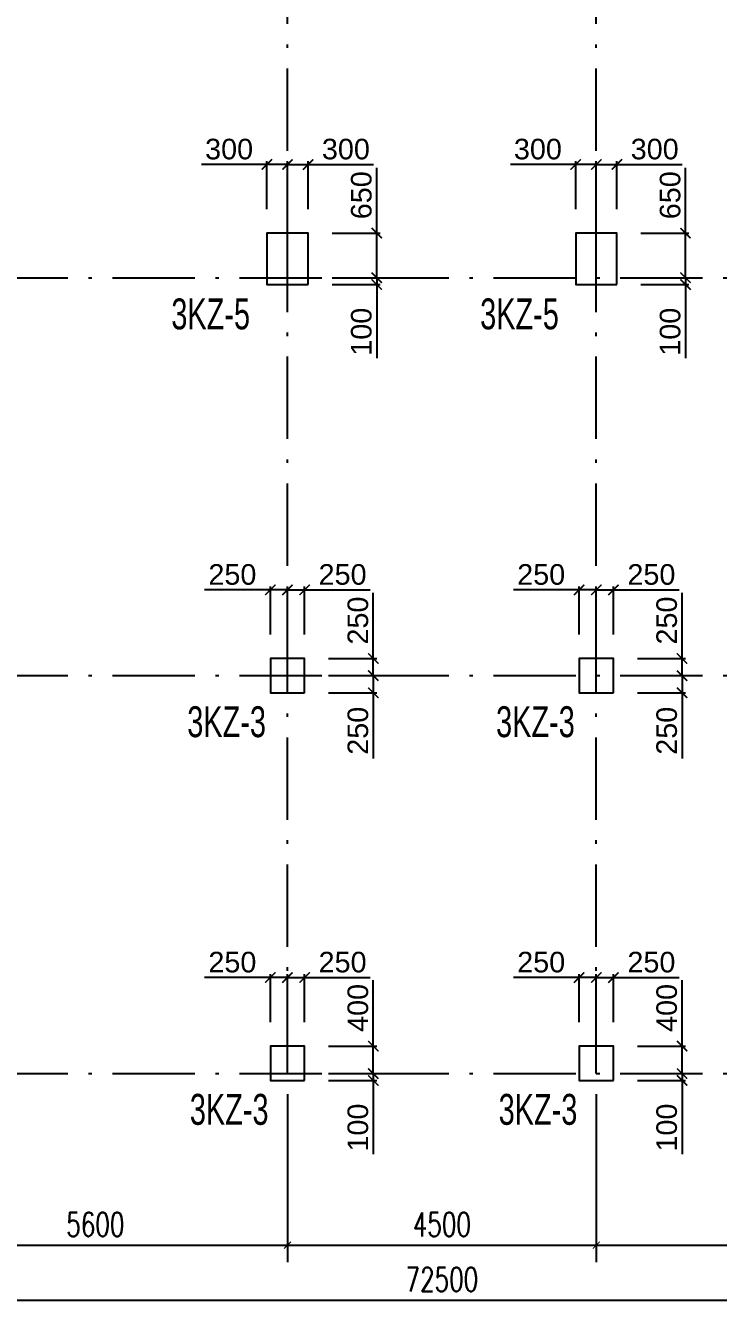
# Model space of a CAD drawing. Header units: millimetres. Extents: x -3831 to 465700, y 39900 to 106100.
# Drawn here: x 130187 to 140276, y 56450 to 75271 of the extents above; entities that cross this region are included whole.
import ezdxf

# ---------------------------------------------------------------- set-up
doc = ezdxf.new("R2010")
doc.units = ezdxf.units.MM
doc.linetypes.add('线型2', pattern=[1850, 1200, -300, 50, -300])
for name, color, linetype in [('AXIS', 3, 'Continuous'), ('column_dim', 90, 'Continuous'), ('DOTE', 10, '线型2')]:
    doc.layers.add(name, color=color, linetype=linetype)
doc.layers.add('S_Cl', color=2, linetype='Continuous', lineweight=25)
doc.layers.add('S_ColumFocus', color=2, linetype='Continuous', lineweight=9)
doc.styles.add('_TCH_DIM_T3', font='SIMPLEX', dxfattribs={"width": 0.705882, "bigfont": 'GBCBIG'})
doc.styles.get("Standard").update_dxf_attribs({"font": 'arial.ttf'})
doc.styles.add('xxxx', font='RIF.ttf')
doc.dimstyles.new('_TCH_ARCH&&100', dxfattribs={"dimtxt": 297.5, "dimasz": 100, "dimexe": 250, "dimexo": 300, "dimgap": 126.25, "dimtad": 1, "dimdec": 0, "dimzin": 0, "dimdsep": 46, "dimtxsty": '_TCH_DIM_T3', "dimblk": 'ARCHTICK', "dimcen": 0.09, "dimclrt": 7, "dimazin": 2, "dimtfac": 1, "dimtdec": 0, "dimtix": 1, "dimtmove": 2, "dimatfit": 3, "dimfxl": 100, "dimtolj": 1, "dimtzin": 0, "dimarcsym": 0})
doc.dimstyles.new('ISO-25', dxfattribs={"dimtxt": 2.5, "dimasz": 2.5, "dimexe": 1.25, "dimexo": 0.625, "dimtad": 1, "dimtxsty": 'Standard', "dimcen": 2.5, "dimadec": 0, "dimazin": 0, "dimtfac": 1, "dimtmove": 0, "dimatfit": 3, "dimfxl": 1, "dimarcsym": 0})

# ---------------------------------------------------------------- blocks, each defined once
blk = doc.blocks.new('_ArchTick')
at = {"color": 0, "linetype": 'ByBlock', "const_width": 0.15}
blk.add_lwpolyline([(-0.5, -0.5), (0.5, 0.5)], dxfattribs=at)
blk = doc.blocks.new('*D1826')
at = {"layer": 'column_dim', "color": 0, "lineweight": -2, "transparency": 16777216}
for p, q in [((138500, 72600), (138500, 73300)), ((138500, 73250), (138800, 73250)), ((138800, 72600), (138800, 73300)), ((138800, 73250), (139752, 73250))]:
    blk.add_line(p, q, dxfattribs=at)
at = {"layer": 'Defpoints', "color": 0, "transparency": 16777216}
for p in [(138500, 73250), (138500, 72250), (138800, 72250)]:
    blk.add_point(p, dxfattribs=at)
at = {"layer": 'column_dim', "color": 0, "lineweight": -2, "transparency": 16777216, "xscale": 150, "yscale": 150, "zscale": 150, "rotation": 180}
blk.add_blockref('_ArchTick', (138500, 73250), dxfattribs=at)
at = {"layer": 'column_dim', "color": 0, "lineweight": -2, "transparency": 16777216, "xscale": 150, "yscale": 150, "zscale": 150}
blk.add_blockref('_ArchTick', (138800, 73250), dxfattribs=at)
at = {"layer": 'column_dim', "color": 7, "transparency": 16777216, "insert": (139351, 73473), "char_height": 300, "attachment_point": 5}
blk.add_mtext('300', dxfattribs=at)
blk = doc.blocks.new('*D1827')
at = {"layer": 'column_dim', "color": 0, "lineweight": -2, "transparency": 16777216}
for p, q in [((138200, 73250), (137248, 73250)), ((138200, 72600), (138200, 73300)), ((138500, 73250), (138200, 73250)), ((138500, 72600), (138500, 73300))]:
    blk.add_line(p, q, dxfattribs=at)
at = {"layer": 'Defpoints', "color": 0, "transparency": 16777216}
for p in [(138500, 73250), (138200, 72250), (138500, 72250)]:
    blk.add_point(p, dxfattribs=at)
at = {"layer": 'column_dim', "color": 0, "lineweight": -2, "transparency": 16777216, "xscale": 150, "yscale": 150, "zscale": 150, "rotation": 180}
blk.add_blockref('_ArchTick', (138200, 73250), dxfattribs=at)
at = {"layer": 'column_dim', "color": 0, "lineweight": -2, "transparency": 16777216, "xscale": 150, "yscale": 150, "zscale": 150}
blk.add_blockref('_ArchTick', (138500, 73250), dxfattribs=at)
at = {"layer": 'column_dim', "color": 7, "transparency": 16777216, "insert": (137649, 73473), "char_height": 300, "attachment_point": 5}
blk.add_mtext('300', dxfattribs=at)
blk = doc.blocks.new('*D1828')
at = {"layer": 'column_dim', "color": 0, "lineweight": -2, "transparency": 16777216}
for p, q in [((139800, 71600), (139800, 71750)), ((139150, 71600), (139850, 71600)), ((139800, 71600), (139800, 71500)), ((139150, 71500), (139850, 71500)), ((139800, 71500), (139800, 70426))]:
    blk.add_line(p, q, dxfattribs=at)
at = {"layer": 'Defpoints', "color": 0, "transparency": 16777216}
for p in [(138800, 71600), (139800, 71600), (138800, 71500)]:
    blk.add_point(p, dxfattribs=at)
at = {"layer": 'column_dim', "color": 0, "lineweight": -2, "transparency": 16777216, "xscale": 150, "yscale": 150, "zscale": 150}
for p, rotation in [((139800, 71600), 270), ((139800, 71500), 90)]:
    blk.add_blockref('_ArchTick', p, dxfattribs=dict(at, rotation=rotation))
at = {"layer": 'column_dim', "color": 7, "transparency": 16777216, "insert": (139577, 70813), "char_height": 300, "attachment_point": 5, "rotation": 90}
blk.add_mtext('100', dxfattribs=at)
blk = doc.blocks.new('*D1829')
at = {"layer": 'column_dim', "color": 0, "lineweight": -2, "transparency": 16777216}
for p, q in [((139800, 72250), (139800, 73203)), ((139150, 72250), (139850, 72250)), ((139800, 71600), (139800, 72250)), ((139150, 71600), (139850, 71600))]:
    blk.add_line(p, q, dxfattribs=at)
at = {"layer": 'Defpoints', "color": 0, "transparency": 16777216}
for p in [(138800, 72250), (138800, 71600), (139800, 71600)]:
    blk.add_point(p, dxfattribs=at)
at = {"layer": 'column_dim', "color": 0, "lineweight": -2, "transparency": 16777216, "xscale": 150, "yscale": 150, "zscale": 150}
for p, rotation in [((139800, 72250), 90), ((139800, 71600), 270)]:
    blk.add_blockref('_ArchTick', p, dxfattribs=dict(at, rotation=rotation))
at = {"layer": 'column_dim', "color": 7, "transparency": 16777216, "insert": (139577, 72802), "char_height": 300, "attachment_point": 5, "rotation": 90}
blk.add_mtext('650', dxfattribs=at)
blk = doc.blocks.new('*D1832')
at = {"layer": 'column_dim', "color": 0, "lineweight": -2, "transparency": 16777216}
for p, q in [((139100, 65800), (139800, 65800)), ((139750, 65800), (139750, 65550)), ((139100, 65550), (139800, 65550)), ((139750, 65550), (139750, 64593))]:
    blk.add_line(p, q, dxfattribs=at)
at = {"layer": 'Defpoints', "color": 0, "transparency": 16777216}
for p in [(138750, 65800), (139750, 65800), (138750, 65550)]:
    blk.add_point(p, dxfattribs=at)
at = {"layer": 'column_dim', "color": 0, "lineweight": -2, "transparency": 16777216, "xscale": 150, "yscale": 150, "zscale": 150}
for p, rotation in [((139750, 65800), 90), ((139750, 65550), 270)]:
    blk.add_blockref('_ArchTick', p, dxfattribs=dict(at, rotation=rotation))
at = {"layer": 'column_dim', "color": 7, "transparency": 16777216, "insert": (139527, 64997), "char_height": 300, "attachment_point": 5, "rotation": 90}
blk.add_mtext('250', dxfattribs=at)
blk = doc.blocks.new('*D1833')
at = {"layer": 'column_dim', "color": 0, "lineweight": -2, "transparency": 16777216}
for p, q in [((139750, 66050), (139750, 67007)), ((139100, 66050), (139800, 66050)), ((139750, 65800), (139750, 66050)), ((139100, 65800), (139800, 65800))]:
    blk.add_line(p, q, dxfattribs=at)
at = {"layer": 'Defpoints', "color": 0, "transparency": 16777216}
for p in [(138750, 66050), (138750, 65800), (139750, 65800)]:
    blk.add_point(p, dxfattribs=at)
at = {"layer": 'column_dim', "color": 0, "lineweight": -2, "transparency": 16777216, "xscale": 150, "yscale": 150, "zscale": 150}
for p, rotation in [((139750, 66050), 90), ((139750, 65800), 270)]:
    blk.add_blockref('_ArchTick', p, dxfattribs=dict(at, rotation=rotation))
at = {"layer": 'column_dim', "color": 7, "transparency": 16777216, "insert": (139527, 66603), "char_height": 300, "attachment_point": 5, "rotation": 90}
blk.add_mtext('250', dxfattribs=at)
blk = doc.blocks.new('*D1834')
at = {"layer": 'column_dim', "color": 0, "lineweight": -2, "transparency": 16777216}
for p, q in [((138500, 66400), (138500, 67100)), ((138500, 67050), (138750, 67050)), ((138750, 66400), (138750, 67100)), ((138750, 67050), (139707, 67050))]:
    blk.add_line(p, q, dxfattribs=at)
at = {"layer": 'Defpoints', "color": 0, "transparency": 16777216}
for p in [(138500, 67050), (138500, 66050), (138750, 66050)]:
    blk.add_point(p, dxfattribs=at)
at = {"layer": 'column_dim', "color": 0, "lineweight": -2, "transparency": 16777216, "xscale": 150, "yscale": 150, "zscale": 150, "rotation": 180}
blk.add_blockref('_ArchTick', (138500, 67050), dxfattribs=at)
at = {"layer": 'column_dim', "color": 0, "lineweight": -2, "transparency": 16777216, "xscale": 150, "yscale": 150, "zscale": 150}
blk.add_blockref('_ArchTick', (138750, 67050), dxfattribs=at)
at = {"layer": 'column_dim', "color": 7, "transparency": 16777216, "insert": (139303, 67273), "char_height": 300, "attachment_point": 5}
blk.add_mtext('250', dxfattribs=at)
blk = doc.blocks.new('*D1835')
at = {"layer": 'column_dim', "color": 0, "lineweight": -2, "transparency": 16777216}
for p, q in [((138250, 67050), (137293, 67050)), ((138250, 66400), (138250, 67100)), ((138500, 67050), (138250, 67050)), ((138500, 66400), (138500, 67100))]:
    blk.add_line(p, q, dxfattribs=at)
at = {"layer": 'Defpoints', "color": 0, "transparency": 16777216}
for p in [(138500, 67050), (138250, 66050), (138500, 66050)]:
    blk.add_point(p, dxfattribs=at)
at = {"layer": 'column_dim', "color": 0, "lineweight": -2, "transparency": 16777216, "xscale": 150, "yscale": 150, "zscale": 150, "rotation": 180}
blk.add_blockref('_ArchTick', (138250, 67050), dxfattribs=at)
at = {"layer": 'column_dim', "color": 0, "lineweight": -2, "transparency": 16777216, "xscale": 150, "yscale": 150, "zscale": 150}
blk.add_blockref('_ArchTick', (138500, 67050), dxfattribs=at)
at = {"layer": 'column_dim', "color": 7, "transparency": 16777216, "insert": (137697, 67273), "char_height": 300, "attachment_point": 5}
blk.add_mtext('250', dxfattribs=at)
blk = doc.blocks.new('*D1836')
at = {"layer": 'column_dim', "color": 0, "lineweight": -2, "transparency": 16777216}
for p, q in [((139750, 60000), (139750, 60150)), ((139100, 60000), (139800, 60000)), ((139100, 59900), (139800, 59900)), ((139750, 60000), (139750, 59900)), ((139750, 59900), (139750, 58826))]:
    blk.add_line(p, q, dxfattribs=at)
at = {"layer": 'Defpoints', "color": 0, "transparency": 16777216}
for p in [(138750, 60000), (138750, 59900), (139750, 60000)]:
    blk.add_point(p, dxfattribs=at)
at = {"layer": 'column_dim', "color": 0, "lineweight": -2, "transparency": 16777216, "xscale": 150, "yscale": 150, "zscale": 150}
for p, rotation in [((139750, 60000), 270), ((139750, 59900), 90)]:
    blk.add_blockref('_ArchTick', p, dxfattribs=dict(at, rotation=rotation))
at = {"layer": 'column_dim', "color": 7, "transparency": 16777216, "insert": (139527, 59213), "char_height": 300, "attachment_point": 5, "rotation": 90}
blk.add_mtext('100', dxfattribs=at)
blk = doc.blocks.new('*D1837')
at = {"layer": 'column_dim', "color": 0, "lineweight": -2, "transparency": 16777216}
for p, q in [((139750, 60400), (139750, 61364)), ((139100, 60400), (139800, 60400)), ((139750, 60000), (139750, 60400)), ((139100, 60000), (139800, 60000))]:
    blk.add_line(p, q, dxfattribs=at)
at = {"layer": 'Defpoints', "color": 0, "transparency": 16777216}
for p in [(138750, 60400), (138750, 60000), (139750, 60000)]:
    blk.add_point(p, dxfattribs=at)
at = {"layer": 'column_dim', "color": 0, "lineweight": -2, "transparency": 16777216, "xscale": 150, "yscale": 150, "zscale": 150}
for p, rotation in [((139750, 60400), 90), ((139750, 60000), 270)]:
    blk.add_blockref('_ArchTick', p, dxfattribs=dict(at, rotation=rotation))
at = {"layer": 'column_dim', "color": 7, "transparency": 16777216, "insert": (139527, 60957), "char_height": 300, "attachment_point": 5, "rotation": 90}
blk.add_mtext('400', dxfattribs=at)
blk = doc.blocks.new('*D1838')
at = {"layer": 'column_dim', "color": 0, "lineweight": -2, "transparency": 16777216}
for p, q in [((138500, 60750), (138500, 61450)), ((138500, 61400), (138750, 61400)), ((138750, 60750), (138750, 61450)), ((138750, 61400), (139707, 61400))]:
    blk.add_line(p, q, dxfattribs=at)
at = {"layer": 'Defpoints', "color": 0, "transparency": 16777216}
for p in [(138500, 61400), (138500, 60400), (138750, 60400)]:
    blk.add_point(p, dxfattribs=at)
at = {"layer": 'column_dim', "color": 0, "lineweight": -2, "transparency": 16777216, "xscale": 150, "yscale": 150, "zscale": 150, "rotation": 180}
blk.add_blockref('_ArchTick', (138500, 61400), dxfattribs=at)
at = {"layer": 'column_dim', "color": 0, "lineweight": -2, "transparency": 16777216, "xscale": 150, "yscale": 150, "zscale": 150}
blk.add_blockref('_ArchTick', (138750, 61400), dxfattribs=at)
at = {"layer": 'column_dim', "color": 7, "transparency": 16777216, "insert": (139303, 61623), "char_height": 300, "attachment_point": 5}
blk.add_mtext('250', dxfattribs=at)
blk = doc.blocks.new('*D1839')
at = {"layer": 'column_dim', "color": 0, "lineweight": -2, "transparency": 16777216}
for p, q in [((138250, 61400), (137293, 61400)), ((138250, 60750), (138250, 61450)), ((138500, 61400), (138250, 61400)), ((138500, 60750), (138500, 61450))]:
    blk.add_line(p, q, dxfattribs=at)
at = {"layer": 'Defpoints', "color": 0, "transparency": 16777216}
for p in [(138500, 61400), (138250, 60400), (138500, 60400)]:
    blk.add_point(p, dxfattribs=at)
at = {"layer": 'column_dim', "color": 0, "lineweight": -2, "transparency": 16777216, "xscale": 150, "yscale": 150, "zscale": 150, "rotation": 180}
blk.add_blockref('_ArchTick', (138250, 61400), dxfattribs=at)
at = {"layer": 'column_dim', "color": 0, "lineweight": -2, "transparency": 16777216, "xscale": 150, "yscale": 150, "zscale": 150}
blk.add_blockref('_ArchTick', (138500, 61400), dxfattribs=at)
at = {"layer": 'column_dim', "color": 7, "transparency": 16777216, "insert": (137697, 61623), "char_height": 300, "attachment_point": 5}
blk.add_mtext('250', dxfattribs=at)
blk = doc.blocks.new('*D1852')
at = {"layer": 'column_dim', "color": 0, "lineweight": -2, "transparency": 16777216}
for p, q in [((134000, 72600), (134000, 73300)), ((134000, 73250), (134300, 73250)), ((134300, 72600), (134300, 73300)), ((134300, 73250), (135252, 73250))]:
    blk.add_line(p, q, dxfattribs=at)
at = {"layer": 'Defpoints', "color": 0, "transparency": 16777216}
for p in [(134000, 73250), (134000, 72250), (134300, 72250)]:
    blk.add_point(p, dxfattribs=at)
at = {"layer": 'column_dim', "color": 0, "lineweight": -2, "transparency": 16777216, "xscale": 150, "yscale": 150, "zscale": 150, "rotation": 180}
blk.add_blockref('_ArchTick', (134000, 73250), dxfattribs=at)
at = {"layer": 'column_dim', "color": 0, "lineweight": -2, "transparency": 16777216, "xscale": 150, "yscale": 150, "zscale": 150}
blk.add_blockref('_ArchTick', (134300, 73250), dxfattribs=at)
at = {"layer": 'column_dim', "color": 7, "transparency": 16777216, "insert": (134851, 73473), "char_height": 300, "attachment_point": 5}
blk.add_mtext('300', dxfattribs=at)
blk = doc.blocks.new('*D1853')
at = {"layer": 'column_dim', "color": 0, "lineweight": -2, "transparency": 16777216}
for p, q in [((133700, 73250), (132748, 73250)), ((133700, 72600), (133700, 73300)), ((134000, 73250), (133700, 73250)), ((134000, 72600), (134000, 73300))]:
    blk.add_line(p, q, dxfattribs=at)
at = {"layer": 'Defpoints', "color": 0, "transparency": 16777216}
for p in [(134000, 73250), (133700, 72250), (134000, 72250)]:
    blk.add_point(p, dxfattribs=at)
at = {"layer": 'column_dim', "color": 0, "lineweight": -2, "transparency": 16777216, "xscale": 150, "yscale": 150, "zscale": 150, "rotation": 180}
blk.add_blockref('_ArchTick', (133700, 73250), dxfattribs=at)
at = {"layer": 'column_dim', "color": 0, "lineweight": -2, "transparency": 16777216, "xscale": 150, "yscale": 150, "zscale": 150}
blk.add_blockref('_ArchTick', (134000, 73250), dxfattribs=at)
at = {"layer": 'column_dim', "color": 7, "transparency": 16777216, "insert": (133149, 73473), "char_height": 300, "attachment_point": 5}
blk.add_mtext('300', dxfattribs=at)
blk = doc.blocks.new('*D1854')
at = {"layer": 'column_dim', "color": 0, "lineweight": -2, "transparency": 16777216}
for p, q in [((135300, 71600), (135300, 71750)), ((134650, 71600), (135350, 71600)), ((135300, 71600), (135300, 71500)), ((134650, 71500), (135350, 71500)), ((135300, 71500), (135300, 70426))]:
    blk.add_line(p, q, dxfattribs=at)
at = {"layer": 'Defpoints', "color": 0, "transparency": 16777216}
for p in [(134300, 71600), (135300, 71600), (134300, 71500)]:
    blk.add_point(p, dxfattribs=at)
at = {"layer": 'column_dim', "color": 0, "lineweight": -2, "transparency": 16777216, "xscale": 150, "yscale": 150, "zscale": 150}
for p, rotation in [((135300, 71600), 270), ((135300, 71500), 90)]:
    blk.add_blockref('_ArchTick', p, dxfattribs=dict(at, rotation=rotation))
at = {"layer": 'column_dim', "color": 7, "transparency": 16777216, "insert": (135077, 70813), "char_height": 300, "attachment_point": 5, "rotation": 90}
blk.add_mtext('100', dxfattribs=at)
blk = doc.blocks.new('*D1855')
at = {"layer": 'column_dim', "color": 0, "lineweight": -2, "transparency": 16777216}
for p, q in [((135300, 72250), (135300, 73203)), ((134650, 72250), (135350, 72250)), ((135300, 71600), (135300, 72250)), ((134650, 71600), (135350, 71600))]:
    blk.add_line(p, q, dxfattribs=at)
at = {"layer": 'Defpoints', "color": 0, "transparency": 16777216}
for p in [(134300, 72250), (134300, 71600), (135300, 71600)]:
    blk.add_point(p, dxfattribs=at)
at = {"layer": 'column_dim', "color": 0, "lineweight": -2, "transparency": 16777216, "xscale": 150, "yscale": 150, "zscale": 150}
for p, rotation in [((135300, 72250), 90), ((135300, 71600), 270)]:
    blk.add_blockref('_ArchTick', p, dxfattribs=dict(at, rotation=rotation))
at = {"layer": 'column_dim', "color": 7, "transparency": 16777216, "insert": (135077, 72802), "char_height": 300, "attachment_point": 5, "rotation": 90}
blk.add_mtext('650', dxfattribs=at)
blk = doc.blocks.new('*D1858')
at = {"layer": 'column_dim', "color": 0, "lineweight": -2, "transparency": 16777216}
for p, q in [((134600, 65800), (135300, 65800)), ((135250, 65800), (135250, 65550)), ((134600, 65550), (135300, 65550)), ((135250, 65550), (135250, 64593))]:
    blk.add_line(p, q, dxfattribs=at)
at = {"layer": 'Defpoints', "color": 0, "transparency": 16777216}
for p in [(134250, 65800), (135250, 65800), (134250, 65550)]:
    blk.add_point(p, dxfattribs=at)
at = {"layer": 'column_dim', "color": 0, "lineweight": -2, "transparency": 16777216, "xscale": 150, "yscale": 150, "zscale": 150}
for p, rotation in [((135250, 65800), 90), ((135250, 65550), 270)]:
    blk.add_blockref('_ArchTick', p, dxfattribs=dict(at, rotation=rotation))
at = {"layer": 'column_dim', "color": 7, "transparency": 16777216, "insert": (135027, 64997), "char_height": 300, "attachment_point": 5, "rotation": 90}
blk.add_mtext('250', dxfattribs=at)
blk = doc.blocks.new('*D1859')
at = {"layer": 'column_dim', "color": 0, "lineweight": -2, "transparency": 16777216}
for p, q in [((135250, 66050), (135250, 67007)), ((134600, 66050), (135300, 66050)), ((135250, 65800), (135250, 66050)), ((134600, 65800), (135300, 65800))]:
    blk.add_line(p, q, dxfattribs=at)
at = {"layer": 'Defpoints', "color": 0, "transparency": 16777216}
for p in [(134250, 66050), (134250, 65800), (135250, 65800)]:
    blk.add_point(p, dxfattribs=at)
at = {"layer": 'column_dim', "color": 0, "lineweight": -2, "transparency": 16777216, "xscale": 150, "yscale": 150, "zscale": 150}
for p, rotation in [((135250, 66050), 90), ((135250, 65800), 270)]:
    blk.add_blockref('_ArchTick', p, dxfattribs=dict(at, rotation=rotation))
at = {"layer": 'column_dim', "color": 7, "transparency": 16777216, "insert": (135027, 66603), "char_height": 300, "attachment_point": 5, "rotation": 90}
blk.add_mtext('250', dxfattribs=at)
blk = doc.blocks.new('*D1860')
at = {"layer": 'column_dim', "color": 0, "lineweight": -2, "transparency": 16777216}
for p, q in [((134000, 66400), (134000, 67100)), ((134000, 67050), (134250, 67050)), ((134250, 66400), (134250, 67100)), ((134250, 67050), (135207, 67050))]:
    blk.add_line(p, q, dxfattribs=at)
at = {"layer": 'Defpoints', "color": 0, "transparency": 16777216}
for p in [(134000, 67050), (134000, 66050), (134250, 66050)]:
    blk.add_point(p, dxfattribs=at)
at = {"layer": 'column_dim', "color": 0, "lineweight": -2, "transparency": 16777216, "xscale": 150, "yscale": 150, "zscale": 150, "rotation": 180}
blk.add_blockref('_ArchTick', (134000, 67050), dxfattribs=at)
at = {"layer": 'column_dim', "color": 0, "lineweight": -2, "transparency": 16777216, "xscale": 150, "yscale": 150, "zscale": 150}
blk.add_blockref('_ArchTick', (134250, 67050), dxfattribs=at)
at = {"layer": 'column_dim', "color": 7, "transparency": 16777216, "insert": (134803, 67273), "char_height": 300, "attachment_point": 5}
blk.add_mtext('250', dxfattribs=at)
blk = doc.blocks.new('*D1861')
at = {"layer": 'column_dim', "color": 0, "lineweight": -2, "transparency": 16777216}
for p, q in [((133750, 67050), (132793, 67050)), ((133750, 66400), (133750, 67100)), ((134000, 67050), (133750, 67050)), ((134000, 66400), (134000, 67100))]:
    blk.add_line(p, q, dxfattribs=at)
at = {"layer": 'Defpoints', "color": 0, "transparency": 16777216}
for p in [(134000, 67050), (133750, 66050), (134000, 66050)]:
    blk.add_point(p, dxfattribs=at)
at = {"layer": 'column_dim', "color": 0, "lineweight": -2, "transparency": 16777216, "xscale": 150, "yscale": 150, "zscale": 150, "rotation": 180}
blk.add_blockref('_ArchTick', (133750, 67050), dxfattribs=at)
at = {"layer": 'column_dim', "color": 0, "lineweight": -2, "transparency": 16777216, "xscale": 150, "yscale": 150, "zscale": 150}
blk.add_blockref('_ArchTick', (134000, 67050), dxfattribs=at)
at = {"layer": 'column_dim', "color": 7, "transparency": 16777216, "insert": (133197, 67273), "char_height": 300, "attachment_point": 5}
blk.add_mtext('250', dxfattribs=at)
blk = doc.blocks.new('*D1862')
at = {"layer": 'column_dim', "color": 0, "lineweight": -2, "transparency": 16777216}
for p, q in [((135250, 60000), (135250, 60150)), ((134600, 60000), (135300, 60000)), ((134600, 59900), (135300, 59900)), ((135250, 60000), (135250, 59900)), ((135250, 59900), (135250, 58826))]:
    blk.add_line(p, q, dxfattribs=at)
at = {"layer": 'Defpoints', "color": 0, "transparency": 16777216}
for p in [(134250, 60000), (134250, 59900), (135250, 60000)]:
    blk.add_point(p, dxfattribs=at)
at = {"layer": 'column_dim', "color": 0, "lineweight": -2, "transparency": 16777216, "xscale": 150, "yscale": 150, "zscale": 150}
for p, rotation in [((135250, 60000), 270), ((135250, 59900), 90)]:
    blk.add_blockref('_ArchTick', p, dxfattribs=dict(at, rotation=rotation))
at = {"layer": 'column_dim', "color": 7, "transparency": 16777216, "insert": (135027, 59213), "char_height": 300, "attachment_point": 5, "rotation": 90}
blk.add_mtext('100', dxfattribs=at)
blk = doc.blocks.new('*D1863')
at = {"layer": 'column_dim', "color": 0, "lineweight": -2, "transparency": 16777216}
for p, q in [((135250, 60400), (135250, 61364)), ((134600, 60400), (135300, 60400)), ((135250, 60000), (135250, 60400)), ((134600, 60000), (135300, 60000))]:
    blk.add_line(p, q, dxfattribs=at)
at = {"layer": 'Defpoints', "color": 0, "transparency": 16777216}
for p in [(134250, 60400), (134250, 60000), (135250, 60000)]:
    blk.add_point(p, dxfattribs=at)
at = {"layer": 'column_dim', "color": 0, "lineweight": -2, "transparency": 16777216, "xscale": 150, "yscale": 150, "zscale": 150}
for p, rotation in [((135250, 60400), 90), ((135250, 60000), 270)]:
    blk.add_blockref('_ArchTick', p, dxfattribs=dict(at, rotation=rotation))
at = {"layer": 'column_dim', "color": 7, "transparency": 16777216, "insert": (135027, 60957), "char_height": 300, "attachment_point": 5, "rotation": 90}
blk.add_mtext('400', dxfattribs=at)
blk = doc.blocks.new('*D1864')
at = {"layer": 'column_dim', "color": 0, "lineweight": -2, "transparency": 16777216}
for p, q in [((134000, 60750), (134000, 61450)), ((134000, 61400), (134250, 61400)), ((134250, 60750), (134250, 61450)), ((134250, 61400), (135207, 61400))]:
    blk.add_line(p, q, dxfattribs=at)
at = {"layer": 'Defpoints', "color": 0, "transparency": 16777216}
for p in [(134000, 61400), (134000, 60400), (134250, 60400)]:
    blk.add_point(p, dxfattribs=at)
at = {"layer": 'column_dim', "color": 0, "lineweight": -2, "transparency": 16777216, "xscale": 150, "yscale": 150, "zscale": 150, "rotation": 180}
blk.add_blockref('_ArchTick', (134000, 61400), dxfattribs=at)
at = {"layer": 'column_dim', "color": 0, "lineweight": -2, "transparency": 16777216, "xscale": 150, "yscale": 150, "zscale": 150}
blk.add_blockref('_ArchTick', (134250, 61400), dxfattribs=at)
at = {"layer": 'column_dim', "color": 7, "transparency": 16777216, "insert": (134803, 61623), "char_height": 300, "attachment_point": 5}
blk.add_mtext('250', dxfattribs=at)
blk = doc.blocks.new('*D1865')
at = {"layer": 'column_dim', "color": 0, "lineweight": -2, "transparency": 16777216}
for p, q in [((133750, 61400), (132793, 61400)), ((133750, 60750), (133750, 61450)), ((134000, 61400), (133750, 61400)), ((134000, 60750), (134000, 61450))]:
    blk.add_line(p, q, dxfattribs=at)
at = {"layer": 'Defpoints', "color": 0, "transparency": 16777216}
for p in [(134000, 61400), (133750, 60400), (134000, 60400)]:
    blk.add_point(p, dxfattribs=at)
at = {"layer": 'column_dim', "color": 0, "lineweight": -2, "transparency": 16777216, "xscale": 150, "yscale": 150, "zscale": 150, "rotation": 180}
blk.add_blockref('_ArchTick', (133750, 61400), dxfattribs=at)
at = {"layer": 'column_dim', "color": 0, "lineweight": -2, "transparency": 16777216, "xscale": 150, "yscale": 150, "zscale": 150}
blk.add_blockref('_ArchTick', (134000, 61400), dxfattribs=at)
at = {"layer": 'column_dim', "color": 7, "transparency": 16777216, "insert": (133197, 61623), "char_height": 300, "attachment_point": 5}
blk.add_mtext('250', dxfattribs=at)
blk = doc.blocks.new('*D2307')
at = {"layer": 'AXIS', "color": 0, "lineweight": -2, "transparency": 16777216}
for p, q in [((128400, 59700), (128400, 57250)), ((134000, 59700), (134000, 57250)), ((128400, 57500), (134000, 57500))]:
    blk.add_line(p, q, dxfattribs=at)
at = {"layer": 'Defpoints', "color": 0, "transparency": 16777216}
for p in [(128400, 60000), (134000, 60000), (134000, 57500)]:
    blk.add_point(p, dxfattribs=at)
at = {"layer": 'AXIS', "color": 0, "lineweight": -2, "transparency": 16777216, "xscale": 100, "yscale": 100, "zscale": 100, "rotation": 180}
blk.add_blockref('_ArchTick', (128400, 57500), dxfattribs=at)
at = {"layer": 'AXIS', "color": 0, "lineweight": -2, "transparency": 16777216, "xscale": 100, "yscale": 100, "zscale": 100}
blk.add_blockref('_ArchTick', (134000, 57500), dxfattribs=at)
at = {"layer": 'AXIS', "color": 7, "transparency": 16777216, "insert": (131200, 57801.25), "char_height": 350, "attachment_point": 5, "style": '_TCH_DIM_T3'}
blk.add_mtext('\\A1;5600', dxfattribs=at)
blk = doc.blocks.new('*D2308')
at = {"layer": 'AXIS', "color": 0, "lineweight": -2, "transparency": 16777216}
for p, q in [((134000, 59700), (134000, 57250)), ((138500, 59700), (138500, 57250)), ((134000, 57500), (138500, 57500))]:
    blk.add_line(p, q, dxfattribs=at)
at = {"layer": 'Defpoints', "color": 0, "transparency": 16777216}
for p in [(134000, 60000), (138500, 60000), (138500, 57500)]:
    blk.add_point(p, dxfattribs=at)
at = {"layer": 'AXIS', "color": 0, "lineweight": -2, "transparency": 16777216, "xscale": 100, "yscale": 100, "zscale": 100, "rotation": 180}
blk.add_blockref('_ArchTick', (134000, 57500), dxfattribs=at)
at = {"layer": 'AXIS', "color": 0, "lineweight": -2, "transparency": 16777216, "xscale": 100, "yscale": 100, "zscale": 100}
blk.add_blockref('_ArchTick', (138500, 57500), dxfattribs=at)
at = {"layer": 'AXIS', "color": 7, "transparency": 16777216, "insert": (136250, 57801.25), "char_height": 350, "attachment_point": 5, "style": '_TCH_DIM_T3'}
blk.add_mtext('\\A1;4500', dxfattribs=at)
blk = doc.blocks.new('*D2309')
at = {"layer": 'AXIS', "color": 0, "lineweight": -2, "transparency": 16777216}
for p, q in [((138500, 59700), (138500, 57250)), ((144100, 59700), (144100, 57250)), ((138500, 57500), (144100, 57500))]:
    blk.add_line(p, q, dxfattribs=at)
at = {"layer": 'Defpoints', "color": 0, "transparency": 16777216}
for p in [(138500, 60000), (144100, 60000), (144100, 57500)]:
    blk.add_point(p, dxfattribs=at)
at = {"layer": 'AXIS', "color": 0, "lineweight": -2, "transparency": 16777216, "xscale": 100, "yscale": 100, "zscale": 100, "rotation": 180}
blk.add_blockref('_ArchTick', (138500, 57500), dxfattribs=at)
at = {"layer": 'AXIS', "color": 0, "lineweight": -2, "transparency": 16777216, "xscale": 100, "yscale": 100, "zscale": 100}
blk.add_blockref('_ArchTick', (144100, 57500), dxfattribs=at)
at = {"layer": 'AXIS', "color": 7, "transparency": 16777216, "insert": (141300, 57801.25), "char_height": 350, "attachment_point": 5, "style": '_TCH_DIM_T3'}
blk.add_mtext('\\A1;5600', dxfattribs=at)
blk = doc.blocks.new('*D2354')
at = {"layer": 'AXIS', "color": 0, "lineweight": -2, "transparency": 16777216}
for p, q in [((100000, 59700), (100000, 56450)), ((172500, 59700), (172500, 56450)), ((100000, 56700), (172500, 56700))]:
    blk.add_line(p, q, dxfattribs=at)
at = {"layer": 'Defpoints', "color": 0, "transparency": 16777216}
for p in [(100000, 60000), (172500, 60000), (172500, 56700)]:
    blk.add_point(p, dxfattribs=at)
at = {"layer": 'AXIS', "color": 0, "lineweight": -2, "transparency": 16777216, "xscale": 100, "yscale": 100, "zscale": 100, "rotation": 180}
blk.add_blockref('_ArchTick', (100000, 56700), dxfattribs=at)
at = {"layer": 'AXIS', "color": 0, "lineweight": -2, "transparency": 16777216, "xscale": 100, "yscale": 100, "zscale": 100}
blk.add_blockref('_ArchTick', (172500, 56700), dxfattribs=at)
at = {"layer": 'AXIS', "color": 7, "transparency": 16777216, "insert": (136250, 57001.25), "char_height": 350, "attachment_point": 5, "style": '_TCH_DIM_T3'}
blk.add_mtext('\\A1;72500', dxfattribs=at)

msp = doc.modelspace()

# ---------------------------------------------------------------- linework, layer by layer
at = {"layer": 'DOTE'}
for p, q in [((134000, 71600), (134000, 101300)), ((138500, 71600), (138500, 101300)), ((100000, 71600), (172500, 71600)), ((134000, 60000), (134000, 71600)), ((138500, 60000), (138500, 71600)), ((100000, 65800), (172500, 65800)), ((100000, 60000), (172500, 60000))]:
    msp.add_line(p, q, dxfattribs=at)
at = {"layer": 'S_Cl'}
for points in [[(134300, 71500), (134300, 72250), (133700, 72250), (133700, 71500)], [(138800, 71500), (138800, 72250), (138200, 72250), (138200, 71500)], [(134250, 65550), (134250, 66050), (133750, 66050), (133750, 65550)], [(138750, 65550), (138750, 66050), (138250, 66050), (138250, 65550)], [(134250, 59900), (134250, 60400), (133750, 60400), (133750, 59900)], [(138750, 59900), (138750, 60400), (138250, 60400), (138250, 59900)]]:
    msp.add_lwpolyline(points, close=True, dxfattribs=at)

# ---------------------------------------------------------------- texts
at = {"layer": 'S_ColumFocus', "char_height": 450, "attachment_point": 5, "style": 'xxxx'}
for s, insert, width in [('{\\W0.7;3KZ-5}', (132880.92096, 71069.37245), 979.875), ('{\\W0.7;3KZ-5}', (137380.92096, 71069.37245), 979.875), ('{\\W0.7;3KZ-3}', (133112.89947, 65125.64027), 904.5), ('{\\W0.7;3KZ-3}', (137612.89947, 65125.64027), 904.5), ('{\\W0.7;3KZ-3}', (133150.58697, 59475.6403), 979.875), ('{\\W0.7;3KZ-3}', (137650.58697, 59475.6403), 979.875)]:
    msp.add_mtext(s, dxfattribs=dict(at, insert=insert, width=width))

# ---------------------------------------------------------------- dimensions: what is measured, and where the dimension line sits
at = {"layer": 'AXIS'}
for p1, p2, distance, picture, middle in [((100000, 60000), (172500, 60000), -3300, '*D2354', (136250, 57001.25)), ((128400, 60000), (134000, 60000), -2500, '*D2307', (131200, 57801.25)), ((134000, 60000), (138500, 60000), -2500, '*D2308', (136250, 57801.25)), ((138500, 60000), (144100, 60000), -2500, '*D2309', (141300, 57801.25))]:
    dim = msp.add_aligned_dim(p1=p1, p2=p2, distance=distance, dimstyle='_TCH_ARCH&&100', override={"dimtxt": 350}, dxfattribs=at)
    dim.commit()
    dim.dimension.update_dxf_attribs({"geometry": picture, "text_midpoint": middle})
at = {"layer": 'column_dim'}
for p1, p2, distance, picture, middle in [((133700, 72250), (134000, 72250), 1000, '*D1853', (133149.20191, 73473.27422)), ((134300, 72250), (134000, 72250), -1000, '*D1852', (134850.79809, 73473.27422)), ((138200, 72250), (138500, 72250), 1000, '*D1827', (137649.20191, 73473.27422)), ((138800, 72250), (138500, 72250), -1000, '*D1826', (139350.79809, 73473.27422)), ((134300, 72250), (134300, 71600), 1000, '*D1855', (135076.8281, 72801.71896)), ((138800, 72250), (138800, 71600), 1000, '*D1829', (139576.8281, 72801.71896)), ((134300, 71500), (134300, 71600), -1000, '*D1854', (135076.8281, 70813.21965)), ((138800, 71500), (138800, 71600), -1000, '*D1828', (139576.8281, 70813.21965)), ((133750, 66050), (134000, 66050), 1000, '*D1861', (133196.54161, 67273.1719)), ((134250, 66050), (134000, 66050), -1000, '*D1860', (134803.45839, 67273.1719)), ((138250, 66050), (138500, 66050), 1000, '*D1835', (137696.54161, 67273.1719)), ((138750, 66050), (138500, 66050), -1000, '*D1834', (139303.45839, 67273.1719)), ((134250, 66050), (134250, 65800), 1000, '*D1859', (135026.8281, 66603.45839)), ((138750, 66050), (138750, 65800), 1000, '*D1833', (139526.8281, 66603.45839)), ((134250, 65550), (134250, 65800), -1000, '*D1858', (135026.8281, 64996.54161)), ((138750, 65550), (138750, 65800), -1000, '*D1832', (139526.8281, 64996.54161)), ((133750, 60400), (134000, 60400), 1000, '*D1865', (133196.54161, 61623.1719)), ((134250, 60400), (134000, 60400), -1000, '*D1864', (134803.45839, 61623.1719)), ((138250, 60400), (138500, 60400), 1000, '*D1839', (137696.54161, 61623.1719)), ((138750, 60400), (138500, 60400), -1000, '*D1838', (139303.45839, 61623.1719)), ((134250, 60400), (134250, 60000), 1000, '*D1863', (135026.8281, 60956.93724)), ((138750, 60400), (138750, 60000), 1000, '*D1837', (139526.8281, 60956.93724)), ((134250, 59900), (134250, 60000), -1000, '*D1862', (135026.8281, 59213.21965)), ((138750, 59900), (138750, 60000), -1000, '*D1836', (139526.8281, 59213.21965))]:
    dim = msp.add_aligned_dim(p1=p1, p2=p2, distance=distance, dimstyle='ISO-25', override={"dimtxt": 300, "dimasz": 150, "dimexe": 50, "dimexo": 350, "dimgap": 70, "dimjust": 1, "dimblk1": 'ArchTick', "dimblk2": 'ArchTick', "dimsah": 1, "dimclrt": 7}, dxfattribs=at)
    dim.commit()
    dim.dimension.update_dxf_attribs({"geometry": picture, "text_midpoint": middle})

doc.saveas('drawing.dxf')
